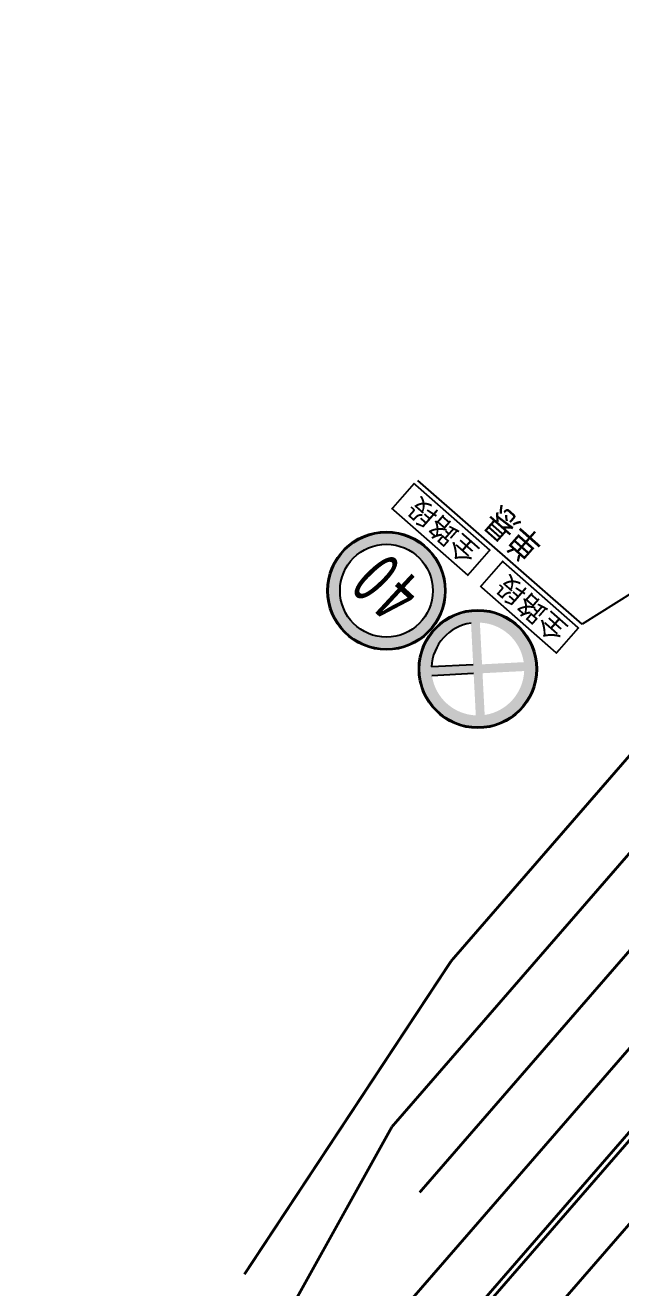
# Model space of a CAD drawing. Header units: millimetres. Extents: x 67546 to 67853, y 50670 to 50921.
# Drawn here: x 67598.7 to 67631.3, y 50705.1 to 50774.1 of the extents above; entities that cross this region are included whole.
import ezdxf

# ---------------------------------------------------------------- set-up
doc = ezdxf.new("R2010")
doc.units = ezdxf.units.MM
doc.linetypes.add('JTSS01', pattern=[6, 2, -4])
doc.layers.add('@-交通标志', color=7, linetype='Continuous')
doc.layers.add('@-路面边线', color=7, linetype='Continuous')
doc.layers.add('@-道路标线', color=7, linetype='Continuous', lineweight=0)
doc.styles.add('标线文字样式', font='simhei.ttf')
doc.styles.add('黑体', font='simhei.ttf', dxfattribs={"width": 0.8})

# ---------------------------------------------------------------- blocks, each defined once
blk = doc.blocks.new('A$C440D491C')
at = {"layer": '@-交通标志'}
h = blk.add_hatch(color=1, dxfattribs=at)
h.paths.add_polyline_path([(8.684, 12.046, 1), (10.415, 5.909, 1)])
h.paths.add_polyline_path([(8.86, 11.422, 1), (10.239, 6.532, 1)], flags=16)
h = blk.add_hatch(color=1, dxfattribs=at)
h.paths.add_polyline_path([(6.317, 7.922, 1), (0.163, 6.251, 1)])
h.paths.add_polyline_path([(0.925, 8.133), (2.908, 6.997), (1.772, 5.014, -0.35914)], flags=16)
h.paths.add_polyline_path([(2.194, 4.772), (3.33, 6.755), (5.313, 5.619, -0.35914)], flags=16)
h.paths.add_polyline_path([(1.167, 8.555, -0.35914), (4.286, 9.401), (3.15, 7.418)], flags=16)
h.paths.add_polyline_path([(3.572, 7.177), (4.708, 9.16, -0.35914), (5.555, 6.04)], flags=16)
at = {"layer": '@-交通标志', "color": 1}
for p, q in [((3.15, 7.418, -622.824), (4.286, 9.401, -622.824)), ((3.572, 7.177, -622.824), (4.708, 9.16, -622.824))]:
    blk.add_line(p, q, dxfattribs=at)
at = {"layer": '@-交通标志'}
blk.add_line((2.203, 0.954, -1269.364), (13.691, 4.262, -1269.364), dxfattribs=at)
at = {"layer": '@-交通标志', "const_width": 0.09, "elevation": -622.824}
for points in [[(7.852, 4.77), (13.154, 6.286), (13.655, 4.533), (8.353, 3.018)], [(1.647, 2.998), (6.95, 4.513), (7.451, 2.76), (2.148, 1.245)]]:
    blk.add_lwpolyline(points, close=True, dxfattribs=at)
at = {"layer": '@-交通标志', "color": 1}
for centre, radius in [((9.549, 8.977, -622.824), 3.24), ((9.549, 8.977, -622.824), 3.188), ((9.549, 8.977, -622.824), 2.54), ((3.24, 7.087, -622.824), 3.24), ((3.24, 7.087, -622.824), 3.188)]:
    blk.add_circle(centre, radius, dxfattribs=at)
blk.add_arc((3.24, 7.087, -622.824), 2.54, 335.67659, 54.6976, dxfattribs=at)
at = {"layer": '@-交通标志', "style": '黑体'}
for p in [(8.606, 3.445, -622.824), (2.402, 1.672, -622.824)]:
    blk.add_text('全路段', height=1.1029, rotation=15.94753, dxfattribs=at).set_placement(p)
at = {"layer": '@-交通标志', "style": '黑体', "width": 0.8}
blk.add_text('单悬', height=1.5, rotation=15.71916, dxfattribs=at).set_placement((7.029, 0.322, -1269.364))
at = {"layer": '@-交通标志', "color": 7, "char_height": 3, "attachment_point": 8, "style": '标线文字样式'}
for s, insert, rotation in [('{\\W0.666667;0}', (10.743, 7.595, -1269.364), 10.92673), ('\\W0.6667;4', (9.233, 7.231, -622.824), 14.42187)]:
    blk.add_mtext(s, dxfattribs=dict(at, insert=insert, rotation=rotation))

msp = doc.modelspace()

# ---------------------------------------------------------------- linework, layer by layer
at = {"layer": '@-交通标志', "linetype": 'Continuous'}
msp.add_line((67646.53, 50752.235), (67629.236, 50741.36, -1293.08), dxfattribs=at)
at = {"layer": '@-路面边线', "color": 7, "linetype": 'Continuous', "const_width": 0.15, "flags": 128}
for points in [[(67657.109, 50763.264), (67622.058, 50722.942)], [(67622.058, 50722.942), (67610.737, 50705.808)]]:
    msp.add_lwpolyline(points, dxfattribs=at)
at = {"layer": '@-道路标线', "color": 7, "linetype": 'JTSS01', "const_width": 0.15, "flags": 128}
for points in [[(67620.331, 50710.286), (67674.168, 50772.218), (67675.755, 50774.043)], [(67598.81, 50680.193), (67652.154, 50741.559)]]:
    msp.add_lwpolyline(points, dxfattribs=at)
at = {"layer": '@-道路标线', "color": 7, "linetype": 'Continuous', "const_width": 0.15, "flags": 128}
for points in [[(67658.179, 50759.159), (67618.815, 50713.877)], [(67613.341, 50704.041), (67618.815, 50713.877)]]:
    msp.add_lwpolyline(points, dxfattribs=at)
at = {"layer": '@-道路标线', "color": 7, "linetype": 'JTSS01', "flags": 128}
msp.add_lwpolyline([(67670.03, 50752.52, 0.15, 0.15, 0), (67656.909, 50737.426, 0.15, 0.15, 0), (67604.673, 50677.335, 0.15, 0.15, 0)], format="xyseb", dxfattribs=at)
at = {"layer": '@-道路标线', "color": 30, "linetype": 'Continuous', "ltscale": 0.08, "const_width": 0.15, "flags": 128}
for points in [[(67641.297, 50724.497), (67601.781, 50679.039)], [(67601.3, 50678.028), (67641.524, 50724.3)]]:
    msp.add_lwpolyline(points, dxfattribs=at)

# ---------------------------------------------------------------- block references
at = {"layer": '@-交通标志', "linetype": 'Continuous', "rotation": 122.7786031251133}
msp.add_blockref('A$C440D491C', (67631.231, 50740.025, -23.716), dxfattribs=at)

doc.saveas('drawing.dxf')
